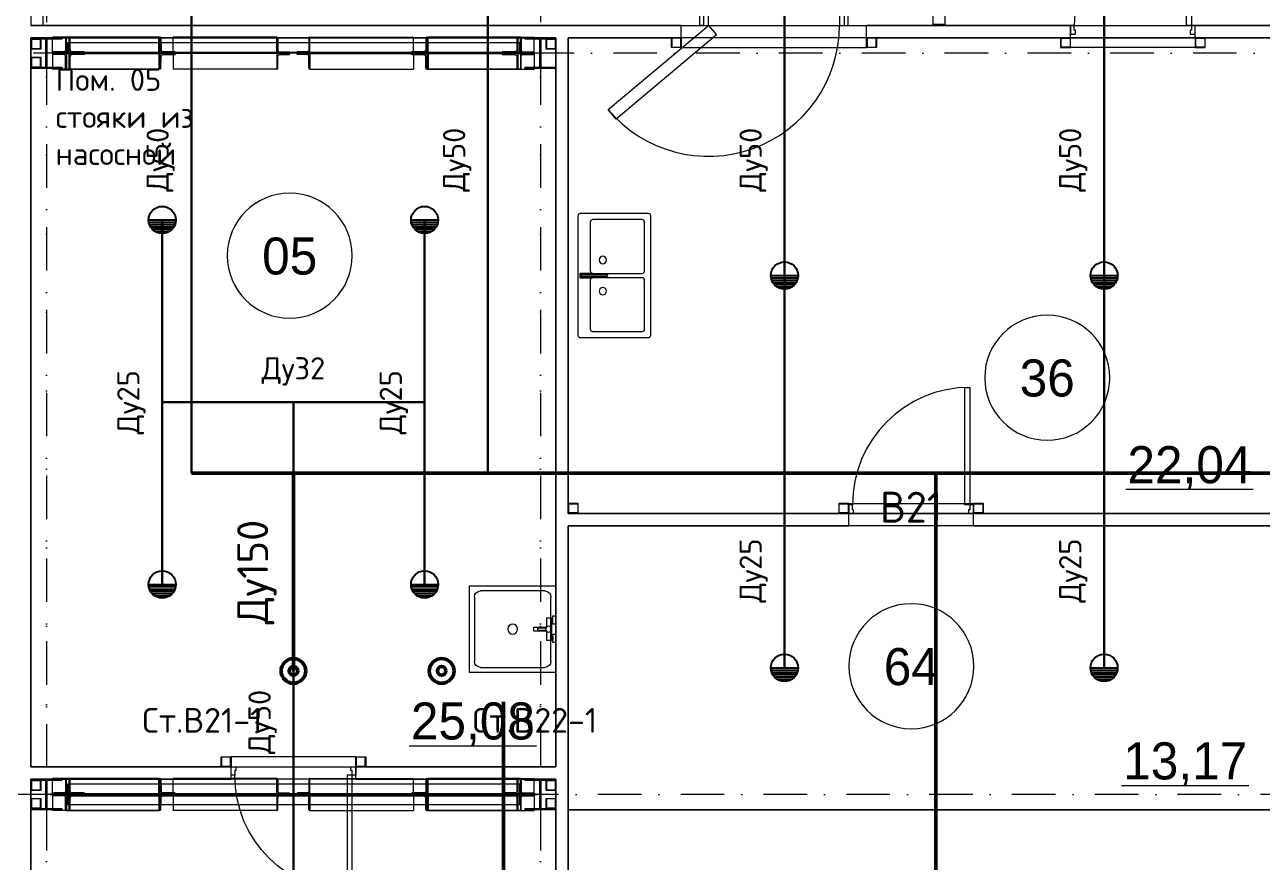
# Model space of a CAD drawing. Header units: millimetres. Extents: x 0 to 2118900, y -20000 to 84100.
# Drawn here: x 407825 to 417835, y 45459 to 52230 of the extents above; entities that cross this region are included whole.
import ezdxf
from ezdxf.enums import TextEntityAlignment as Align

# ---------------------------------------------------------------- set-up
doc = ezdxf.new("R2010")
doc.units = ezdxf.units.MM
doc.linetypes.add('Dot & Dashed', pattern=[670.277762, 352.777767, -176.388884, 0, -141.111112])
doc.linetypes.add('Крупный пунктир', pattern=[634.99999, 0, -634.99999])
for name, color, linetype, lineweight in [('АР_подоснова', 8, 'Continuous', 13), ('ПТ_В2', 3, 'Continuous', 50), ('ПТ_В21', 1, 'Continuous', 50), ('ПТ_В21_расп', 1, 'Continuous', 30), ('ПТ_В22', 6, 'Continuous', 50), ('ПТ_оросители', 7, 'Continuous', 25), ('ПТ_текст', 7, 'Continuous', 18)]:
    doc.layers.add(name, color=color, linetype=linetype, lineweight=lineweight)
doc.styles.add('АР_текст_1', font='arial.ttf')
doc.styles.add('ПТ', font='isocpeur.ttf')

# ---------------------------------------------------------------- blocks, each defined once
blk = doc.blocks.new('Колонна SHS ГК 270')
at = {"color": 0, "linetype": 'Continuous', "lineweight": -2}
for p, q in [((40, 40), (-40, 40)), ((-40, 40), (-40, -40)), ((-36.4, -36.4), (-36.4, 36.4)), ((-36.4, 36.4), (36.4, 36.4)), ((36.4, 36.4), (36.4, -36.4)), ((40, -40), (40, 40)), ((-40, -40), (40, -40)), ((36.4, -36.4), (-36.4, -36.4))]:
    blk.add_line(p, q, dxfattribs=at)
blk = doc.blocks.new('Труба Квадратного Сечения ГК SHS 27_5')
at = {"color": 0, "linetype": 'Continuous', "lineweight": -2}
for p, q in [((505, 40), (0, 40)), ((0, 40), (0, 0)), ((0, 0), (0, -40)), ((1010, 40), (505, 40)), ((1010, 0), (1010, 40)), ((1010, -40), (1010, 0)), ((0, -40), (505, -40)), ((505, -40), (1010, -40))]:
    blk.add_line(p, q, dxfattribs=at)
blk = doc.blocks.new('Труба Квадратного Сечения ГК SHS 27_6')
at = {"color": 0, "linetype": 'Continuous', "lineweight": -2}
for p, q in [((750, 40), (0, 40)), ((0, 40), (0, 0)), ((0, 0), (0, -40)), ((1500, 40), (750, 40)), ((1500, 0), (1500, 40)), ((1500, -40), (1500, 0)), ((0, -40), (750, -40)), ((750, -40), (1500, -40))]:
    blk.add_line(p, q, dxfattribs=at)
blk = doc.blocks.new('Кладовая уборочного инвентаря_05_29', base_point=(2075, 25618))
at = {"color": 0, "linetype": 'Continuous', "lineweight": -2}
blk.add_line((2938, 22395), (3967, 22395), dxfattribs=at)
for start, end in [(0, 180), (180, 0)]:
    blk.add_arc((1970, 26361), 506, start, end, dxfattribs=at)
at = {"color": 0, "lineweight": -2, "style": 'АР_текст_1'}
for tag, p in [('ROOM_NUMBER', (1970, 26358)), ('ROOM_AREA', (3453, 22595))]:
    blk.add_attdef(tag, text='', height=300, dxfattribs=at).set_placement(p, align=Align.MIDDLE_CENTER)
blk = doc.blocks.new('Зона подготовки товара_36_55', base_point=(6982, 26695))
at = {"color": 0, "linetype": 'Continuous', "lineweight": -2}
blk.add_line((8738, 24470), (9768, 24470), dxfattribs=at)
for start, end in [(0, 180), (180, 0)]:
    blk.add_arc((8102, 25373), 506, start, end, dxfattribs=at)
at = {"color": 0, "lineweight": -2, "style": 'АР_текст_1'}
for tag, p in [('ROOM_NUMBER', (8102, 25371)), ('ROOM_AREA', (9253, 24669))]:
    blk.add_attdef(tag, text='', height=300, dxfattribs=at).set_placement(p, align=Align.MIDDLE_CENTER)
blk = doc.blocks.new('Выставочная зона_64_111', base_point=(8272, 23607))
at = {"color": 0, "linetype": 'Continuous', "lineweight": -2}
blk.add_line((8704, 22072), (9734, 22072), dxfattribs=at)
for start, end in [(0, 180), (180, 0)]:
    blk.add_arc((7002, 23038), 506, start, end, dxfattribs=at)
at = {"color": 0, "lineweight": -2, "style": 'АР_текст_1'}
for tag, p in [('ROOM_NUMBER', (7002, 23035)), ('ROOM_AREA', (9219, 22272))]:
    blk.add_attdef(tag, text='', height=300, dxfattribs=at).set_placement(p, align=Align.MIDDLE_CENTER)
blk = doc.blocks.new('Перекрытие_690', base_point=(281, 21996))
at = {"color": 0, "linetype": 'Continuous', "lineweight": -2, "flags": 128}
blk.add_lwpolyline([(281, 21996), (31, 21996), (31, 22004), (281, 22004)], close=True, dxfattribs=at)
blk = doc.blocks.new('Перекрытие_700', base_point=(3972, 21996))
at = {"color": 0, "linetype": 'Continuous', "lineweight": -2, "flags": 128}
blk.add_lwpolyline([(3972, 21996), (3722, 21996), (3722, 22004), (3972, 22004)], close=True, dxfattribs=at)
blk = doc.blocks.new('Стена_170', base_point=(4125, 28125))
at = {"color": 0, "linetype": 'Continuous', "lineweight": -2, "flags": 128}
for points in [[(4125, 28125), (4125, 22225)], [(4225, 24275), (4225, 28125)], [(4225, 21150), (4225, 24175)], [(4125, 22115), (4125, 21150)]]:
    blk.add_lwpolyline(points, dxfattribs=at)
blk = doc.blocks.new('Однопольная Дверь 27_2')
at = {"color": 0, "linetype": 'Continuous', "lineweight": -2}
for p, q in [((435, 0), (435, 950)), ((435, 950), (475, 950)), ((475, 950), (475, 0)), ((-475, 0), (-505, 0)), ((-505, 0), (-505, -70)), ((-475, -40), (-475, 0)), ((475, 0), (435, 0)), ((505, 0), (475, 0)), ((475, 0), (475, -40)), ((505, -70), (505, 0)), ((-505, -70), (-465, -70)), ((-505, -170), (-505, -70)), ((-465, -40), (-475, -40)), ((-465, -70), (-465, -40)), ((475, -40), (465, -40)), ((465, -40), (465, -70)), ((465, -70), (505, -70)), ((505, -170), (505, -70))]:
    blk.add_line(p, q, dxfattribs=at)
blk.add_arc((475, 0), 950, 90, 180, dxfattribs=at)
blk = doc.blocks.new('Стена_82', base_point=(4125, 24225))
at = {"color": 0, "linetype": 'Continuous', "lineweight": -2}
for p, q in [((6495, 24175), (6495, 24275)), ((7505, 24175), (7505, 24275))]:
    blk.add_line(p, q, dxfattribs=at)
at = {"color": 0, "linetype": 'Continuous', "lineweight": -2, "flags": 128}
for points in [[(6495, 24275), (4225, 24275)], [(9950, 24275), (7505, 24275)], [(4225, 24175), (6495, 24175)], [(7505, 24175), (9950, 24175)]]:
    blk.add_lwpolyline(points, dxfattribs=at)
at = {"color": 0, "linetype": 'Continuous', "lineweight": -2, "zscale": 1000}
blk.add_blockref('Однопольная Дверь 27_2', (7000, 24345), dxfattribs=at)
blk = doc.blocks.new('Однопольная Дверь 27_3')
at = {"color": 0, "linetype": 'Continuous', "lineweight": -2}
for p, q in [((435, 0), (435, 950)), ((435, 950), (475, 950)), ((475, 950), (475, 0)), ((-475, 0), (-505, 0)), ((-505, 0), (-505, -70)), ((-505, -70), (-505, 0)), ((-505, -70), (-505, 0)), ((-475, -40), (-475, 0)), ((475, 0), (435, 0)), ((505, 0), (475, 0)), ((475, 0), (475, -40)), ((505, -70), (505, 0)), ((505, -70), (505, 0)), ((505, -70), (505, 0)), ((-505, -70), (-465, -70)), ((-505, -100), (-505, -70)), ((-465, -40), (-475, -40)), ((-465, -70), (-465, -40)), ((475, -40), (465, -40)), ((465, -40), (465, -70)), ((465, -70), (505, -70)), ((505, -100), (505, -70))]:
    blk.add_line(p, q, dxfattribs=at)
blk.add_arc((475, 0), 950, 90, 180, dxfattribs=at)
blk = doc.blocks.new('Простой Проем Двери')
at = {"color": 0, "linetype": 'Continuous', "lineweight": -2}
for p, q in [((-750, 0), (-750, -100)), ((750, 0), (750, -100))]:
    blk.add_line(p, q, dxfattribs=at)
blk = doc.blocks.new('Стена_83', base_point=(-125, 28125))
at = {"color": 0, "linetype": 'Continuous', "lineweight": -2}
for p, q in [((5140, 28125), (5140, 28225)), ((6640, 28125), (6640, 28225)), ((8290, 28155), (8290, 28225)), ((8290, 28125), (8290, 28155)), ((9300, 28155), (9300, 28225)), ((9300, 28125), (9300, 28155))]:
    blk.add_line(p, q, dxfattribs=at)
at = {"color": 0, "linetype": 'Continuous', "lineweight": -2, "flags": 128}
for points in [[(5140, 28225), (-125, 28225)], [(8290, 28225), (6640, 28225)], [(9950, 28225), (9300, 28225)], [(-125, 28125), (4125, 28125)], [(4225, 28125), (5140, 28125)], [(6640, 28125), (8290, 28125)], [(9300, 28125), (11629, 28125)]]:
    blk.add_lwpolyline(points, dxfattribs=at)
at = {"color": 0, "linetype": 'Continuous', "lineweight": -2, "zscale": 1000}
blk.add_blockref('Однопольная Дверь 27_3', (8795, 28225), dxfattribs=at)
at = {"color": 0, "linetype": 'Continuous', "lineweight": -2, "zscale": 1000, "rotation": 180}
blk.add_blockref('Простой Проем Двери', (5890, 28125), dxfattribs=at)
blk = doc.blocks.new('Стена_91', base_point=(-125, 28225))
at = {"color": 0, "linetype": 'Continuous', "lineweight": -2, "flags": 128}
for points in [[(-25, 33825), (-125, 33825)], [(-125, 33825), (-125, 28225)], [(-25, 28225), (-25, 33825)], [(-125, 28225), (-25, 28225)]]:
    blk.add_lwpolyline(points, dxfattribs=at)
blk = doc.blocks.new('Однопольная Дверь 27')
at = {"color": 0, "linetype": 'Continuous', "lineweight": -2}
for p, q in [((435, 0), (435, 950)), ((435, 950), (475, 950)), ((475, 950), (475, 0)), ((-505, 30), (-505, 0)), ((-475, 0), (-505, 0)), ((-505, 0), (-505, -70)), ((-505, 0), (-505, -70)), ((-505, 0), (-505, -70)), ((-475, -40), (-475, 0)), ((475, 0), (435, 0)), ((505, 0), (475, 0)), ((475, 0), (475, -40)), ((505, 30), (505, 0)), ((505, -70), (505, 0)), ((505, 0), (505, -70)), ((505, 0), (505, -70)), ((-505, -70), (-465, -70)), ((-465, -40), (-475, -40)), ((-465, -70), (-465, -40)), ((475, -40), (465, -40)), ((465, -40), (465, -70)), ((465, -70), (505, -70))]:
    blk.add_line(p, q, dxfattribs=at)
blk.add_arc((475, 0), 950, 90, 180, dxfattribs=at)
blk = doc.blocks.new('Стена_135', base_point=(-125, 22175))
at = {"color": 0, "linetype": 'Continuous', "lineweight": -2}
for p, q in [((1495, 22155), (1495, 22225)), ((2505, 22155), (2505, 22225)), ((1495, 22125), (1495, 22155)), ((2505, 22125), (2505, 22155))]:
    blk.add_line(p, q, dxfattribs=at)
at = {"color": 0, "linetype": 'Continuous', "lineweight": -2, "flags": 128}
for points in [[(1495, 22225), (-125, 22225)], [(4125, 22225), (2505, 22225)], [(-125, 22125), (1495, 22125)], [(2505, 22125), (4125, 22125)]]:
    blk.add_lwpolyline(points, dxfattribs=at)
at = {"color": 0, "linetype": 'Continuous', "lineweight": -2, "xscale": -1, "zscale": 1000, "rotation": 180}
blk.add_blockref('Однопольная Дверь 27', (2000, 22155), dxfattribs=at)
blk = doc.blocks.new('Наружная Раздвижная Дверь 27')
at = {"color": 0, "linetype": 'Continuous', "lineweight": -2}
for p, q in [((700, 105), (2100, 105)), ((700, 5), (700, 105)), ((2100, 105), (2100, 5)), ((-700, 0), (-700, -100)), ((2100, 5), (700, 5)), ((700, 0), (700, -100))]:
    blk.add_line(p, q, dxfattribs=at)
blk = doc.blocks.new('Стена_261', base_point=(7275, 33825))
at = {"color": 0, "linetype": 'Continuous', "lineweight": -2}
for p, q in [((7275, 31775), (7175, 31775)), ((7275, 30375), (7175, 30375)), ((7175, 28235), (7175, 28225)), ((7275, 28225), (7275, 28235)), ((7175, 28225), (7275, 28225))]:
    blk.add_line(p, q, dxfattribs=at)
at = {"color": 0, "linetype": 'Continuous', "lineweight": -2, "flags": 128}
for points in [[(7175, 33725), (7175, 31775)], [(7275, 31775), (7275, 33725)], [(7175, 30375), (7175, 28235)], [(7275, 28235), (7275, 30375)], [(7175, 28235), (7275, 28235)]]:
    blk.add_lwpolyline(points, dxfattribs=at)
at = {"color": 0, "linetype": 'Continuous', "lineweight": -2, "zscale": 1000, "rotation": 270}
blk.add_blockref('Наружная Раздвижная Дверь 27', (7275, 31075), dxfattribs=at)
blk = doc.blocks.new('Однопольная Дверь 27_4')
at = {"color": 0, "linetype": 'Continuous', "lineweight": -2}
for p, q in [((466, 77), (1278, 758)), ((1278, 758), (1342, 681)), ((1342, 681), (530, 0)), ((-570, 0), (-600, 0)), ((-600, 0), (-600, -100)), ((-600, 0), (-600, -100)), ((-600, 0), (-600, -100)), ((-530, 0), (-570, 0)), ((-570, 0), (-570, -100)), ((-530, -100), (-530, 0)), ((530, 0), (466, 77)), ((570, 0), (530, 0)), ((530, 0), (530, -100)), ((570, 0), (600, 0)), ((570, -100), (570, 0)), ((600, 0), (600, -100)), ((600, 0), (600, -100)), ((600, 0), (600, -100)), ((-570, -100), (-600, -100)), ((-570, -100), (-530, -100)), ((530, -100), (570, -100)), ((570, -100), (600, -100))]:
    blk.add_line(p, q, dxfattribs=at)
blk.add_arc((530, 0), 1060, 40, 180, dxfattribs=at)
blk = doc.blocks.new('Стена_282', base_point=(7275, 28225))
at = {"color": 0, "linetype": 'Continuous', "lineweight": -2}
for p, q in [((5290, 28225), (5290, 28325)), ((6490, 28225), (6490, 28325))]:
    blk.add_line(p, q, dxfattribs=at)
at = {"color": 0, "linetype": 'Continuous', "lineweight": -2, "flags": 128}
for points in [[(5290, 28325), (-125, 28325)], [(-125, 28325), (-125, 28225)], [(7275, 28325), (6490, 28325)], [(7275, 28225), (7275, 28325)], [(-125, 28225), (5290, 28225)], [(6490, 28225), (7275, 28225)]]:
    blk.add_lwpolyline(points, dxfattribs=at)
at = {"color": 0, "linetype": 'Continuous', "lineweight": -2, "zscale": 1000, "rotation": 180}
blk.add_blockref('Однопольная Дверь 27_4', (5890, 28225), dxfattribs=at)
blk = doc.blocks.new('Колонна Универсальная 27')
at = {"color": 0, "linetype": 'Continuous', "lineweight": -2}
for p, q in [((125, 125), (-125, 125)), ((-125, 125), (-125, 113)), ((-125, 113), (-4, 113)), ((-4, 113), (-4, -113)), ((4, -113), (4, 113)), ((4, 113), (125, 113)), ((125, 113), (125, 125)), ((-4, -113), (-125, -113)), ((-125, -113), (-125, -125)), ((-125, -125), (125, -125)), ((125, -113), (4, -113)), ((125, -125), (125, -113))]:
    blk.add_line(p, q, dxfattribs=at)
blk = doc.blocks.new('Двутавp К 26020-83 27_4')
at = {"color": 0, "linetype": 'Крупный пунктир', "lineweight": -2}
blk.add_line((0, 0), (39750, 0), dxfattribs=at)
blk = doc.blocks.new('Ванна Моечная 27')
at = {"color": 0, "linetype": 'Continuous', "lineweight": -2}
for p, q in [((-310, -610), (-310, -90)), ((-260, -40), (260, -40)), ((-58, -24), (-92, -24)), ((-58, -36), (-92, -36)), ((-10, -82), (-10, -147)), ((10, -147), (10, -82)), ((58, -24), (92, -24)), ((58, -36), (92, -36)), ((310, -90), (310, -610)), ((-10, -147), (10, -147)), ((260, -660), (-260, -660))]:
    blk.add_line(p, q, dxfattribs=at)
at = {"color": 0, "linetype": 'Continuous', "lineweight": -2, "flags": 128}
blk.add_lwpolyline([(-350, -700), (350, -700), (350, 0), (-350, 0)], close=True, dxfattribs=at)
blk.add_lwpolyline([(-16, -179), (16, -179), (16, -128), (16, -115), (16, -78, 0.06464), (20, -73), (92, -73), (92, -24), (109, -24), (109, 0), (41, 0), (41, -24), (58, -24), (58, -36), (-58, -36), (-58, -24), (-41, -24), (-41, 0), (-109, 0), (-109, -24), (-92, -24), (-92, -73), (-20, -73, 0.06464), (-16, -78)], format="xyb", close=True, dxfattribs=at)
at = {"color": 0, "linetype": 'Continuous', "lineweight": -2}
for centre, radius in [((0, -60), 24), ((0, -350), 40)]:
    blk.add_circle(centre, radius, dxfattribs=at)
for centre, radius, start, end in [((-260, -90), 50, 90, 180), ((260, -90), 50, 0, 90), ((0, -125), 12, 146.4033, 213.5967), ((0, -125), 12, 326.4033, 33.5967), ((-260, -610), 50, 180, 270), ((260, -610), 50, 270, 0)]:
    blk.add_arc(centre, radius, start, end, dxfattribs=at)
blk = doc.blocks.new('Мойка Обычная 27')
at = {"color": 0, "linetype": 'Continuous', "lineweight": -2}
for p, q in [((50, 465), (50, 70)), ((470, 485), (70, 485)), ((490, 70), (490, 465)), ((520, 465), (520, 70)), ((940, 485), (540, 485)), ((960, 70), (960, 465)), ((70, 50), (470, 50)), ((540, 50), (940, 50))]:
    blk.add_line(p, q, dxfattribs=at)
at = {"color": 0, "linetype": 'Continuous', "lineweight": -2, "flags": 128}
for points in [[(20, 0), (990, 0, 0.414214), (1010, 20), (1010, 565, 0.414214), (990, 585), (20, 585, 0.414214), (0, 565), (0, 20, 0.414214)], [(485, 504), (496, 504), (496, 555, -1), (514, 555), (514, 504), (525, 504), (525, 569), (485, 569)], [(496, 357, 1), (514, 357), (514, 555, 1), (496, 555)]]:
    blk.add_lwpolyline(points, format="xyb", close=True, dxfattribs=at)
for points in [[(485, 468), (496, 468), (496, 503), (485, 503)], [(525, 468), (525, 503), (514, 503), (514, 468)]]:
    blk.add_lwpolyline(points, close=True, dxfattribs=at)
at = {"color": 0, "linetype": 'Continuous', "lineweight": -2}
for centre in [(379, 385), (631, 385)]:
    blk.add_circle(centre, 30, dxfattribs=at)
for centre, start, end in [((70, 465), 90, 180), ((470, 465), 0, 90), ((540, 465), 90, 180), ((940, 465), 0, 90), ((70, 70), 180, 270), ((470, 70), 270, 0), ((540, 70), 180, 270), ((940, 70), 270, 0)]:
    blk.add_arc(centre, 20, start, end, dxfattribs=at)
for p in [(70, 50), (540, 50)]:
    blk.add_point(p, dxfattribs=at)
blk = doc.blocks.new('Морф_392')
at = {"color": 0, "linetype": 'Continuous', "lineweight": -2, "flags": 128}
for points in [[(170, 21996), (170, 21996), (170, 21992)], [(170, 21996), (3830, 21996)], [(170, 21992), (170, 21990)], [(170, 21990), (170, 21987)], [(170, 21990), (3830, 21990)], [(170, 21987), (170, 21979), (170, 21922), (170, 21918)], [(3830, 21990), (3830, 21996)], [(3830, 21996), (3830, 21996), (3830, 21992)], [(3830, 21992), (3830, 21990)], [(3830, 21991), (3830, 21979), (3830, 21921), (3830, 21918)], [(3830, 21990), (3830, 21987)], [(3830, 21987), (3830, 21979), (3830, 21918)], [(170, 21918), (170, 21916)], [(3830, 21916), (170, 21916)], [(3830, 21918), (3830, 21916), (3830, 21916)]]:
    blk.add_lwpolyline(points, dxfattribs=at)
blk = doc.blocks.new('Морф_393')
at = {"color": 0, "linetype": 'Continuous', "lineweight": -2, "flags": 128}
for points in [[(1867, 21996), (1027, 21996)], [(1027, 21996), (1027, 21871)], [(1867, 21996), (1867, 21871)], [(1971, 21996), (1867, 21996)], [(1872, 21873), (1874, 21878), (1874, 21975), (1877, 21984)], [(1877, 21984), (1885, 21988), (1966, 21988), (1969, 21990)], [(1969, 21990), (1971, 21995), (1971, 21996)], [(1867, 21871), (1027, 21871)], [(1867, 21871), (1869, 21871), (1872, 21873)]]:
    blk.add_lwpolyline(points, dxfattribs=at)
blk = doc.blocks.new('Морф_394')
at = {"color": 0, "linetype": 'Continuous', "lineweight": -2, "flags": 128}
for points in [[(58, 21990), (56, 21995), (56, 21996)], [(56, 21996), (163, 21996)], [(153, 21984), (145, 21988), (62, 21988), (58, 21990)], [(158, 21873), (156, 21878), (156, 21975), (153, 21984)], [(163, 21996), (910, 21996)], [(163, 21996), (163, 21871)], [(910, 21996), (910, 21871)], [(163, 21871), (162, 21871), (158, 21873)], [(163, 21871), (910, 21871)]]:
    blk.add_lwpolyline(points, dxfattribs=at)
blk = doc.blocks.new('Морф_395')
at = {"color": 0, "linetype": 'Continuous', "lineweight": -2}
for p, q in [((183, 21996), (183, 21871)), ((310, 21996), (183, 21996))]:
    blk.add_line(p, q, dxfattribs=at)
at = {"color": 0, "linetype": 'Continuous', "lineweight": -2, "flags": 128}
for points in [[(183, 21996), (51, 21996)], [(51, 21996), (51, 21871)], [(921, 21996), (183, 21996)], [(195, 21984), (195, 21983), (192, 21975), (191, 21960), (191, 21877), (190, 21874), (189, 21873)], [(309, 21990), (305, 21988), (304, 21988), (288, 21988), (205, 21988), (197, 21985), (195, 21984)], [(304, 21988), (205, 21988)], [(310, 21995), (309, 21991), (309, 21990)], [(310, 21996), (310, 21995), (310, 21995)], [(921, 21996), (921, 21871)], [(1044, 21996), (921, 21996)], [(925, 21873), (927, 21877), (929, 21975), (933, 21984)], [(933, 21984), (942, 21988), (1040, 21988), (1044, 21990)], [(1040, 21988), (942, 21988)], [(1044, 21990), (1045, 21995), (1044, 21996)], [(183, 21871), (51, 21871)], [(189, 21873), (185, 21871), (185, 21871), (185, 21871), (183, 21871)], [(921, 21871), (183, 21871)], [(921, 21871), (922, 21871), (925, 21873)]]:
    blk.add_lwpolyline(points, dxfattribs=at)
blk = doc.blocks.new('Морф_396')
at = {"color": 0, "linetype": 'Continuous', "lineweight": -2, "flags": 128}
for points in [[(1027, 22004), (1027, 22129)], [(1867, 22129), (1027, 22129)], [(1867, 22004), (1867, 22129)], [(1867, 22129), (1869, 22129), (1872, 22127)], [(1872, 22127), (1874, 22123), (1874, 22025), (1877, 22016)], [(1867, 22004), (1027, 22004)], [(1971, 22004), (1867, 22004)], [(1877, 22016), (1885, 22012), (1966, 22012), (1969, 22010)], [(1969, 22010), (1971, 22006), (1971, 22004)]]:
    blk.add_lwpolyline(points, dxfattribs=at)
blk = doc.blocks.new('Морф_397')
at = {"color": 0, "linetype": 'Continuous', "lineweight": -2, "flags": 128}
for points in [[(158, 22127), (156, 22123), (156, 22025), (153, 22016)], [(163, 22129), (162, 22129), (158, 22127)], [(163, 22004), (163, 22129)], [(163, 22129), (910, 22129)], [(910, 22004), (910, 22129)], [(58, 22010), (56, 22006), (56, 22004)], [(56, 22004), (163, 22004)], [(153, 22016), (145, 22012), (62, 22012), (58, 22010)], [(163, 22004), (910, 22004)]]:
    blk.add_lwpolyline(points, dxfattribs=at)
blk = doc.blocks.new('Морф_398')
at = {"color": 0, "linetype": 'Continuous', "lineweight": -2}
for p in [(183, 22129), (310, 22004)]:
    blk.add_line(p, (183, 22004), dxfattribs=at)
at = {"color": 0, "linetype": 'Continuous', "lineweight": -2, "flags": 128}
for points in [[(51, 22004), (51, 22129)], [(183, 22129), (51, 22129)], [(189, 22127), (185, 22129), (185, 22129), (185, 22129), (183, 22129)], [(921, 22129), (183, 22129)], [(189, 22127), (190, 22126), (191, 22123), (191, 22040), (192, 22025), (195, 22017), (195, 22016)], [(921, 22004), (921, 22129)], [(921, 22129), (922, 22129), (925, 22127)], [(925, 22127), (927, 22123), (929, 22025), (933, 22016)], [(183, 22004), (51, 22004)], [(921, 22004), (183, 22004)], [(195, 22016), (197, 22015), (205, 22012), (288, 22012), (304, 22012), (305, 22012), (309, 22010)], [(304, 22012), (205, 22012)], [(309, 22010), (309, 22009), (310, 22005)], [(310, 22005), (310, 22005), (310, 22004)], [(1044, 22004), (921, 22004)], [(933, 22016), (942, 22012), (1040, 22012), (1044, 22010)], [(1040, 22012), (942, 22012)], [(1044, 22010), (1045, 22005), (1044, 22004)]]:
    blk.add_lwpolyline(points, dxfattribs=at)
blk = doc.blocks.new('Морф_399')
at = {"color": 0, "linetype": 'Continuous', "lineweight": -2, "flags": 128}
for points in [[(2029, 21996), (2133, 21996)], [(2031, 21990), (2029, 21995), (2029, 21996)], [(2123, 21984), (2115, 21988), (2034, 21988), (2031, 21990)], [(2128, 21873), (2126, 21878), (2126, 21975), (2123, 21984)], [(2133, 21996), (2973, 21996)], [(2133, 21996), (2133, 21871)], [(2973, 21996), (2973, 21871)], [(2133, 21871), (2131, 21871), (2128, 21873)], [(2133, 21871), (2973, 21871)]]:
    blk.add_lwpolyline(points, dxfattribs=at)
blk = doc.blocks.new('Морф_400')
at = {"color": 0, "linetype": 'Continuous', "lineweight": -2, "flags": 128}
for points in [[(3837, 21996), (3090, 21996)], [(3090, 21996), (3090, 21871)], [(3944, 21996), (3837, 21996)], [(3837, 21996), (3837, 21871)], [(3842, 21873), (3844, 21878), (3844, 21975), (3847, 21984)], [(3847, 21984), (3855, 21988), (3938, 21988), (3942, 21990)], [(3942, 21990), (3944, 21995), (3944, 21996)], [(3837, 21871), (3090, 21871)], [(3837, 21871), (3838, 21871), (3842, 21873)]]:
    blk.add_lwpolyline(points, dxfattribs=at)
blk = doc.blocks.new('Морф_401')
at = {"color": 0, "linetype": 'Continuous', "lineweight": -2}
for q in [(3690, 21996), (3817, 21871)]:
    blk.add_line((3817, 21996), q, dxfattribs=at)
at = {"color": 0, "linetype": 'Continuous', "lineweight": -2, "flags": 128}
for points in [[(2956, 21990), (2955, 21995), (2956, 21996)], [(2956, 21996), (3079, 21996)], [(3067, 21984), (3058, 21988), (2960, 21988), (2956, 21990)], [(2960, 21988), (3058, 21988)], [(3075, 21873), (3073, 21877), (3071, 21975), (3067, 21984)], [(3079, 21996), (3817, 21996)], [(3079, 21996), (3079, 21871)], [(3690, 21996), (3690, 21995), (3690, 21995)], [(3690, 21995), (3691, 21991), (3691, 21990)], [(3691, 21990), (3695, 21988), (3696, 21988), (3712, 21988), (3795, 21988), (3803, 21985), (3805, 21984)], [(3696, 21988), (3795, 21988)], [(3805, 21984), (3805, 21983), (3808, 21975), (3809, 21960), (3809, 21877), (3810, 21874), (3811, 21873)], [(3817, 21996), (3949, 21996)], [(3949, 21996), (3949, 21871)], [(3079, 21871), (3078, 21871), (3075, 21873)], [(3079, 21871), (3817, 21871)], [(3811, 21873), (3815, 21871), (3815, 21871), (3815, 21871), (3817, 21871)], [(3817, 21871), (3949, 21871)]]:
    blk.add_lwpolyline(points, dxfattribs=at)
blk = doc.blocks.new('Морф_402')
at = {"color": 0, "linetype": 'Continuous', "lineweight": -2, "flags": 128}
for points in [[(2128, 22127), (2126, 22123), (2126, 22025), (2123, 22016)], [(2133, 22129), (2131, 22129), (2128, 22127)], [(2133, 22004), (2133, 22129)], [(2133, 22129), (2973, 22129)], [(2973, 22004), (2973, 22129)], [(2031, 22010), (2029, 22006), (2029, 22004)], [(2029, 22004), (2133, 22004)], [(2123, 22016), (2115, 22012), (2034, 22012), (2031, 22010)], [(2133, 22004), (2973, 22004)]]:
    blk.add_lwpolyline(points, dxfattribs=at)
blk = doc.blocks.new('Морф_403')
at = {"color": 0, "linetype": 'Continuous', "lineweight": -2, "flags": 128}
for points in [[(3090, 22004), (3090, 22129)], [(3837, 22129), (3090, 22129)], [(3837, 22129), (3838, 22129), (3842, 22127)], [(3837, 22004), (3837, 22129)], [(3842, 22127), (3844, 22123), (3844, 22025), (3847, 22016)], [(3837, 22004), (3090, 22004)], [(3944, 22004), (3837, 22004)], [(3847, 22016), (3855, 22012), (3938, 22012), (3942, 22010)], [(3942, 22010), (3944, 22006), (3944, 22004)]]:
    blk.add_lwpolyline(points, dxfattribs=at)
blk = doc.blocks.new('Морф_404')
at = {"color": 0, "linetype": 'Continuous', "lineweight": -2}
for p, q in [((3817, 22129), (3817, 22004)), ((3817, 22004), (3690, 22004))]:
    blk.add_line(p, q, dxfattribs=at)
at = {"color": 0, "linetype": 'Continuous', "lineweight": -2, "flags": 128}
for points in [[(3075, 22127), (3073, 22123), (3071, 22025), (3067, 22016)], [(3079, 22129), (3078, 22129), (3075, 22127)], [(3079, 22004), (3079, 22129)], [(3079, 22129), (3817, 22129)], [(3811, 22127), (3810, 22126), (3809, 22123), (3809, 22040), (3808, 22025), (3805, 22017), (3805, 22016)], [(3817, 22129), (3815, 22129), (3815, 22129), (3815, 22129), (3811, 22127)], [(3817, 22129), (3949, 22129)], [(3949, 22004), (3949, 22129)], [(2956, 22010), (2955, 22005), (2956, 22004)], [(3067, 22016), (3058, 22012), (2960, 22012), (2956, 22010)], [(2956, 22004), (3079, 22004)], [(2960, 22012), (3058, 22012)], [(3079, 22004), (3817, 22004)], [(3691, 22010), (3691, 22009), (3690, 22005)], [(3690, 22005), (3690, 22005), (3690, 22004)], [(3805, 22016), (3803, 22015), (3795, 22012), (3712, 22012), (3696, 22012), (3695, 22012), (3691, 22010)], [(3696, 22012), (3795, 22012)], [(3817, 22004), (3949, 22004)]]:
    blk.add_lwpolyline(points, dxfattribs=at)
blk = doc.blocks.new('Морф_405')
at = {"color": 0, "linetype": 'Continuous', "lineweight": -2, "flags": 128}
for points in [[(170, 22084), (170, 22084)], [(3830, 22084), (170, 22084)], [(170, 22082), (170, 22084)], [(170, 22004), (170, 22021), (170, 22084)], [(170, 22084), (170, 22004)], [(3830, 22084), (3830, 22004)], [(170, 22009), (170, 22004)], [(3830, 22004), (170, 22004)], [(170, 22004), (170, 22004)]]:
    blk.add_lwpolyline(points, dxfattribs=at)
blk = doc.blocks.new('Морф_406')
at = {"color": 0, "linetype": 'Continuous', "lineweight": -2, "flags": 128}
for points in [[(1867, 27996), (1027, 27996)], [(1027, 27996), (1027, 27871)], [(1867, 27996), (1867, 27871)], [(1971, 27996), (1867, 27996)], [(1872, 27873), (1874, 27878), (1874, 27975), (1877, 27984)], [(1877, 27984), (1885, 27988), (1966, 27988), (1969, 27990)], [(1969, 27990), (1971, 27995), (1971, 27996)], [(1867, 27871), (1027, 27871)], [(1867, 27871), (1869, 27871), (1872, 27873)]]:
    blk.add_lwpolyline(points, dxfattribs=at)
blk = doc.blocks.new('Морф_407')
at = {"color": 0, "linetype": 'Continuous', "lineweight": -2, "flags": 128}
for points in [[(58, 27990), (56, 27995), (56, 27996)], [(56, 27996), (163, 27996)], [(153, 27984), (145, 27988), (62, 27988), (58, 27990)], [(158, 27873), (156, 27878), (156, 27975), (153, 27984)], [(163, 27996), (910, 27996)], [(163, 27996), (163, 27871)], [(910, 27996), (910, 27871)], [(163, 27871), (162, 27871), (158, 27873)], [(163, 27871), (910, 27871)]]:
    blk.add_lwpolyline(points, dxfattribs=at)
blk = doc.blocks.new('Морф_408')
at = {"color": 0, "linetype": 'Continuous', "lineweight": -2}
for p, q in [((183, 27996), (183, 27871)), ((310, 27996), (183, 27996))]:
    blk.add_line(p, q, dxfattribs=at)
at = {"color": 0, "linetype": 'Continuous', "lineweight": -2, "flags": 128}
for points in [[(183, 27996), (51, 27996)], [(51, 27996), (51, 27871)], [(921, 27996), (183, 27996)], [(195, 27984), (195, 27983), (192, 27975), (191, 27960), (191, 27877), (190, 27874), (189, 27873)], [(309, 27990), (305, 27988), (304, 27988), (288, 27988), (205, 27988), (197, 27985), (195, 27984)], [(304, 27988), (205, 27988)], [(310, 27995), (309, 27991), (309, 27990)], [(310, 27996), (310, 27995), (310, 27995)], [(921, 27996), (921, 27871)], [(1044, 27996), (921, 27996)], [(925, 27873), (927, 27877), (929, 27975), (933, 27984)], [(933, 27984), (942, 27988), (1040, 27988), (1044, 27990)], [(1040, 27988), (942, 27988)], [(1044, 27990), (1045, 27995), (1044, 27996)], [(183, 27871), (51, 27871)], [(189, 27873), (185, 27871), (185, 27871), (185, 27871), (183, 27871)], [(921, 27871), (183, 27871)], [(921, 27871), (922, 27871), (925, 27873)]]:
    blk.add_lwpolyline(points, dxfattribs=at)
blk = doc.blocks.new('Морф_409')
at = {"color": 0, "linetype": 'Continuous', "lineweight": -2, "flags": 128}
for points in [[(1027, 28004), (1027, 28129)], [(1867, 28129), (1027, 28129)], [(1867, 28004), (1867, 28129)], [(1867, 28129), (1869, 28129), (1872, 28127)], [(1872, 28127), (1874, 28123), (1874, 28025), (1877, 28016)], [(1867, 28004), (1027, 28004)], [(1971, 28004), (1867, 28004)], [(1877, 28016), (1885, 28012), (1966, 28012), (1969, 28010)], [(1969, 28010), (1971, 28006), (1971, 28004)]]:
    blk.add_lwpolyline(points, dxfattribs=at)
blk = doc.blocks.new('Морф_410')
at = {"color": 0, "linetype": 'Continuous', "lineweight": -2, "flags": 128}
for points in [[(158, 28127), (156, 28123), (156, 28025), (153, 28016)], [(163, 28129), (162, 28129), (158, 28127)], [(163, 28004), (163, 28129)], [(163, 28129), (910, 28129)], [(910, 28004), (910, 28129)], [(58, 28010), (56, 28006), (56, 28004)], [(56, 28004), (163, 28004)], [(153, 28016), (145, 28012), (62, 28012), (58, 28010)], [(163, 28004), (910, 28004)]]:
    blk.add_lwpolyline(points, dxfattribs=at)
blk = doc.blocks.new('Морф_411')
at = {"color": 0, "linetype": 'Continuous', "lineweight": -2}
for p in [(183, 28129), (310, 28004)]:
    blk.add_line(p, (183, 28004), dxfattribs=at)
at = {"color": 0, "linetype": 'Continuous', "lineweight": -2, "flags": 128}
for points in [[(51, 28004), (51, 28129)], [(183, 28129), (51, 28129)], [(189, 28127), (185, 28129), (185, 28129), (185, 28129), (183, 28129)], [(921, 28129), (183, 28129)], [(189, 28127), (190, 28126), (191, 28123), (191, 28040), (192, 28025), (195, 28017), (195, 28016)], [(921, 28004), (921, 28129)], [(921, 28129), (922, 28129), (925, 28127)], [(925, 28127), (927, 28123), (929, 28025), (933, 28016)], [(183, 28004), (51, 28004)], [(921, 28004), (183, 28004)], [(195, 28016), (197, 28015), (205, 28012), (288, 28012), (304, 28012), (305, 28012), (309, 28010)], [(304, 28012), (205, 28012)], [(309, 28010), (309, 28009), (310, 28005)], [(310, 28005), (310, 28005), (310, 28004)], [(1044, 28004), (921, 28004)], [(933, 28016), (942, 28012), (1040, 28012), (1044, 28010)], [(1040, 28012), (942, 28012)], [(1044, 28010), (1045, 28005), (1044, 28004)]]:
    blk.add_lwpolyline(points, dxfattribs=at)
blk = doc.blocks.new('Морф_412')
at = {"color": 0, "linetype": 'Continuous', "lineweight": -2, "flags": 128}
for points in [[(2029, 27996), (2133, 27996)], [(2031, 27990), (2029, 27995), (2029, 27996)], [(2123, 27984), (2115, 27988), (2034, 27988), (2031, 27990)], [(2128, 27873), (2126, 27878), (2126, 27975), (2123, 27984)], [(2133, 27996), (2973, 27996)], [(2133, 27996), (2133, 27871)], [(2973, 27996), (2973, 27871)], [(2133, 27871), (2131, 27871), (2128, 27873)], [(2133, 27871), (2973, 27871)]]:
    blk.add_lwpolyline(points, dxfattribs=at)
blk = doc.blocks.new('Морф_413')
at = {"color": 0, "linetype": 'Continuous', "lineweight": -2, "flags": 128}
for points in [[(3837, 27996), (3090, 27996)], [(3090, 27996), (3090, 27871)], [(3944, 27996), (3837, 27996)], [(3837, 27996), (3837, 27871)], [(3842, 27873), (3844, 27878), (3844, 27975), (3847, 27984)], [(3847, 27984), (3855, 27988), (3938, 27988), (3942, 27990)], [(3942, 27990), (3944, 27995), (3944, 27996)], [(3837, 27871), (3090, 27871)], [(3837, 27871), (3838, 27871), (3842, 27873)]]:
    blk.add_lwpolyline(points, dxfattribs=at)
blk = doc.blocks.new('Морф_414')
at = {"color": 0, "linetype": 'Continuous', "lineweight": -2}
for q in [(3690, 27996), (3817, 27871)]:
    blk.add_line((3817, 27996), q, dxfattribs=at)
at = {"color": 0, "linetype": 'Continuous', "lineweight": -2, "flags": 128}
for points in [[(2956, 27990), (2955, 27995), (2956, 27996)], [(2956, 27996), (3079, 27996)], [(3067, 27984), (3058, 27988), (2960, 27988), (2956, 27990)], [(2960, 27988), (3058, 27988)], [(3075, 27873), (3073, 27877), (3071, 27975), (3067, 27984)], [(3079, 27996), (3817, 27996)], [(3079, 27996), (3079, 27871)], [(3690, 27996), (3690, 27995), (3690, 27995)], [(3690, 27995), (3691, 27991), (3691, 27990)], [(3691, 27990), (3695, 27988), (3696, 27988), (3712, 27988), (3795, 27988), (3803, 27985), (3805, 27984)], [(3696, 27988), (3795, 27988)], [(3805, 27984), (3805, 27983), (3808, 27975), (3809, 27960), (3809, 27877), (3810, 27874), (3811, 27873)], [(3817, 27996), (3949, 27996)], [(3949, 27996), (3949, 27871)], [(3079, 27871), (3078, 27871), (3075, 27873)], [(3079, 27871), (3817, 27871)], [(3811, 27873), (3815, 27871), (3815, 27871), (3815, 27871), (3817, 27871)], [(3817, 27871), (3949, 27871)]]:
    blk.add_lwpolyline(points, dxfattribs=at)
blk = doc.blocks.new('Морф_415')
at = {"color": 0, "linetype": 'Continuous', "lineweight": -2, "flags": 128}
for points in [[(2128, 28127), (2126, 28123), (2126, 28025), (2123, 28016)], [(2133, 28129), (2131, 28129), (2128, 28127)], [(2133, 28004), (2133, 28129)], [(2133, 28129), (2973, 28129)], [(2973, 28004), (2973, 28129)], [(2031, 28010), (2029, 28006), (2029, 28004)], [(2029, 28004), (2133, 28004)], [(2123, 28016), (2115, 28012), (2034, 28012), (2031, 28010)], [(2133, 28004), (2973, 28004)]]:
    blk.add_lwpolyline(points, dxfattribs=at)
blk = doc.blocks.new('Морф_416')
at = {"color": 0, "linetype": 'Continuous', "lineweight": -2, "flags": 128}
for points in [[(3090, 28004), (3090, 28129)], [(3837, 28129), (3090, 28129)], [(3837, 28129), (3838, 28129), (3842, 28127)], [(3837, 28004), (3837, 28129)], [(3842, 28127), (3844, 28123), (3844, 28025), (3847, 28016)], [(3837, 28004), (3090, 28004)], [(3944, 28004), (3837, 28004)], [(3847, 28016), (3855, 28012), (3938, 28012), (3942, 28010)], [(3942, 28010), (3944, 28006), (3944, 28004)]]:
    blk.add_lwpolyline(points, dxfattribs=at)
blk = doc.blocks.new('Морф_417')
at = {"color": 0, "linetype": 'Continuous', "lineweight": -2}
for p, q in [((3817, 28129), (3817, 28004)), ((3817, 28004), (3690, 28004))]:
    blk.add_line(p, q, dxfattribs=at)
at = {"color": 0, "linetype": 'Continuous', "lineweight": -2, "flags": 128}
for points in [[(3075, 28127), (3073, 28123), (3071, 28025), (3067, 28016)], [(3079, 28129), (3078, 28129), (3075, 28127)], [(3079, 28004), (3079, 28129)], [(3079, 28129), (3817, 28129)], [(3811, 28127), (3810, 28126), (3809, 28123), (3809, 28040), (3808, 28025), (3805, 28017), (3805, 28016)], [(3817, 28129), (3815, 28129), (3815, 28129), (3815, 28129), (3811, 28127)], [(3817, 28129), (3949, 28129)], [(3949, 28004), (3949, 28129)], [(2956, 28010), (2955, 28005), (2956, 28004)], [(3067, 28016), (3058, 28012), (2960, 28012), (2956, 28010)], [(2956, 28004), (3079, 28004)], [(2960, 28012), (3058, 28012)], [(3079, 28004), (3817, 28004)], [(3691, 28010), (3691, 28009), (3690, 28005)], [(3690, 28005), (3690, 28005), (3690, 28004)], [(3805, 28016), (3803, 28015), (3795, 28012), (3712, 28012), (3696, 28012), (3695, 28012), (3691, 28010)], [(3696, 28012), (3795, 28012)], [(3817, 28004), (3949, 28004)]]:
    blk.add_lwpolyline(points, dxfattribs=at)
blk = doc.blocks.new('Морф_418')
at = {"color": 0, "linetype": 'Continuous', "lineweight": -2, "flags": 128}
for points in [[(170, 28084), (170, 28084)], [(3830, 28084), (170, 28084)], [(170, 28082), (170, 28084)], [(170, 28004), (170, 28021), (170, 28084)], [(170, 28084), (170, 28004)], [(3830, 28084), (3830, 28004)], [(170, 28009), (170, 28004)], [(3830, 28004), (170, 28004)], [(170, 28004), (170, 28004)]]:
    blk.add_lwpolyline(points, dxfattribs=at)
blk = doc.blocks.new('Стена_415', base_point=(-125, -125))
at = {"color": 0, "linetype": 'Continuous', "lineweight": -2, "flags": 128}
for points in [[(-125, 22225), (-125, 28125)], [(-125, 21150), (-125, 22115)]]:
    blk.add_lwpolyline(points, dxfattribs=at)
blk = doc.blocks.new('Стандартный Маркер Сетки_40')
at = {"color": 0, "linetype": 'Dot & Dashed', "lineweight": -2}
blk.add_line((0, 0), (55187, 0), dxfattribs=at)
at = {"color": 0, "lineweight": -2, "style": 'АР_текст_1'}
blk.add_attdef('AC_MarkerText_1', text='', height=300, rotation=90, dxfattribs=at).set_placement((55368, -69), align=Align.TOP_CENTER)
blk = doc.blocks.new('AR_F1')
at = {"layer": 'АР_подоснова', "linetype": 'Dot & Dashed'}
for p, q in [((98125, 28000), (-4800, 28000)), ((98000, 22000), (-4800, 22000))]:
    blk.add_line(p, q, dxfattribs=at)
at = {"layer": 'АР_подоснова', "linetype": 'Continuous', "flags": 128}
for points in [[(-125, 28225), (7275, 28225), (9950, 28225), (9950, 40125), (5680, 40125), (5680, 38025), (-125, 38025)], [(4125, 28125), (-125, 28125), (-125, 22225), (4125, 22225)], [(9950, 24275), (9950, 28125), (4225, 28125), (4225, 24275)], [(4225, 21875), (9950, 21875), (9950, 24175), (4225, 24175)], [(4125, 17875), (4125, 22125), (-125, 22125), (-125, 17875)], [(46125, 18125), (46125, 21875), (4225, 21875), (4225, 18125)]]:
    blk.add_lwpolyline(points, close=True, dxfattribs=at)
at = {"layer": 'АР_подоснова'}
for name, p in [('Стена_415', (-125, -125)), ('Стена_91', (-125, 28225)), ('Стена_261', (7275, 33825)), ('Стена_83', (-125, 28125)), ('Стена_282', (7275, 28225)), ('Стена_170', (4125, 28125)), ('Стена_82', (4125, 24225)), ('Стена_135', (-125, 22175))]:
    blk.add_blockref(name, p, dxfattribs=at)
at = {"layer": 'АР_подоснова', "linetype": 'Continuous', "zscale": 1000}
for name, p, rotation in [('Стандартный Маркер Сетки_40', (0, 40000), 270), ('Стандартный Маркер Сетки_40', (4000, 40000), 270), ('Труба Квадратного Сечения ГК SHS 27_6', (6640, 28085), 180), ('Труба Квадратного Сечения ГК SHS 27_5', (2505, 22265), 180)]:
    blk.add_blockref(name, p, dxfattribs=dict(at, rotation=rotation))
at = {"layer": 'АР_подоснова', "linetype": 'Continuous', "xscale": -1, "zscale": 1000}
for name, p, rotation in [('Двутавp К 26020-83 27_4', (0, 39875), 90), ('Двутавp К 26020-83 27_4', (4000, 39875), 90), ('Колонна SHS ГК 270', (5100, 28085), 180), ('Колонна SHS ГК 270', (6680, 28085), 180), ('Мойка Обычная 27', (4890, 26705), 90), ('Ванна Моечная 27', (4125, 23338), 270), ('Колонна SHS ГК 270', (1455, 22265), 180), ('Колонна SHS ГК 270', (2545, 22265), 180)]:
    blk.add_blockref(name, p, dxfattribs=dict(at, rotation=rotation))
at = {"layer": 'АР_подоснова', "linetype": 'Continuous'}
for name, p in [('Морф_411', (0, 0)), ('Морф_410', (0, 0)), ('Морф_409', (0, 0)), ('Морф_415', (0, 0)), ('Морф_417', (0, 0)), ('Морф_416', (0, 0)), ('Морф_418', (0, 0)), ('Морф_408', (0, 0)), ('Морф_407', (0, 0)), ('Морф_406', (0, 0)), ('Морф_412', (0, 0)), ('Морф_414', (0, 0)), ('Морф_413', (0, 0)), ('Морф_398', (0, 0)), ('Морф_397', (0, 0)), ('Морф_396', (0, 0)), ('Морф_402', (0, 0)), ('Морф_404', (0, 0)), ('Морф_403', (0, 0)), ('Морф_405', (0, 0)), ('Перекрытие_690', (281, 21996)), ('Морф_395', (0, 0)), ('Морф_394', (0, 0)), ('Морф_392', (0, 0)), ('Морф_393', (0, 0)), ('Морф_399', (0, 0)), ('Морф_401', (0, 0)), ('Морф_400', (0, 0)), ('Перекрытие_700', (3972, 21996))]:
    blk.add_blockref(name, p, dxfattribs=at)
at = {"layer": 'АР_подоснова', "linetype": 'Continuous', "xscale": -1, "zscale": 1000}
for name, p in [('Колонна Универсальная 27', (0, 28000)), ('Колонна SHS ГК 270', (-85, 28073)), ('Колонна Универсальная 27', (4000, 28000)), ('Колонна SHS ГК 270', (4085, 28073)), ('Труба Квадратного Сечения ГК SHS 27_5', (9300, 28085)), ('Колонна SHS ГК 270', (-85, 27927)), ('Труба Квадратного Сечения ГК SHS 27_5', (7505, 24315)), ('Колонна Универсальная 27', (0, 22000)), ('Колонна Универсальная 27', (4000, 22000)), ('Колонна SHS ГК 270', (-85, 22073)), ('Колонна SHS ГК 270', (4085, 22073)), ('Колонна SHS ГК 270', (-85, 21927)), ('Колонна SHS ГК 270', (4085, 21927))]:
    blk.add_blockref(name, p, dxfattribs=at)
at = {"layer": 'АР_подоснова', "linetype": 'Continuous', "zscale": 1000}
for p in [(8250, 28085), (9340, 28085), (4265, 24315), (6455, 24315), (7545, 24315)]:
    blk.add_blockref('Колонна SHS ГК 270', p, dxfattribs=at)
at = {"layer": 'АР_подоснова', "linetype": 'Continuous'}
ref = blk.add_blockref('Кладовая уборочного инвентаря_05_29', (2075, 25618), dxfattribs=at)
ref.add_attrib('ROOM_NUMBER', '05', dxfattribs={"layer": '0', "color": 0, "lineweight": 9, "height": 300}).set_placement((1970, 26358), align=Align.MIDDLE_CENTER)
ref.add_attrib('ROOM_AREA', '25,08', dxfattribs={"layer": '0', "color": 0, "lineweight": 9, "height": 300}).set_placement((3453, 22595), align=Align.MIDDLE_CENTER)
ref = blk.add_blockref('Зона подготовки товара_36_55', (6982, 26695), dxfattribs=at)
ref.add_attrib('ROOM_NUMBER', '36', dxfattribs={"layer": '0', "color": 0, "lineweight": 9, "height": 300}).set_placement((8102, 25371), align=Align.MIDDLE_CENTER)
ref.add_attrib('ROOM_AREA', '22,04', dxfattribs={"layer": '0', "color": 0, "lineweight": 9, "height": 300}).set_placement((9253, 24669), align=Align.MIDDLE_CENTER)
ref = blk.add_blockref('Выставочная зона_64_111', (8272, 23607), dxfattribs=at)
ref.add_attrib('ROOM_NUMBER', '64', dxfattribs={"layer": '0', "color": 0, "lineweight": 9, "height": 300}).set_placement((7002, 23035), align=Align.MIDDLE_CENTER)
ref.add_attrib('ROOM_AREA', '13,17', dxfattribs={"layer": '0', "color": 0, "lineweight": 9, "height": 300}).set_placement((9219, 22272), align=Align.MIDDLE_CENTER)
blk = doc.blocks.new('SPR_DN')
for p, q in [((-1.1, 0), (1.1, 0)), ((-1.08, -0.18), (1.08, -0.18)), ((-1.04, -0.37), (1.04, -0.37)), ((-0.95, -0.55), (0.95, -0.55)), ((-0.82, -0.73), (0.82, -0.73)), ((-0.61, -0.92), (0.61, -0.92))]:
    blk.add_line(p, q)
blk.add_circle((0, 0), 1.1)
blk = doc.blocks.new('RISER')
for radius in [1, 0.35]:
    blk.add_circle((0, 0), radius)

msp = doc.modelspace()

# ---------------------------------------------------------------- linework, layer by layer
at = {"layer": 'ПТ_В2'}
msp.add_line((411700, 46750), (411700, 42600), dxfattribs=at)
at = {"layer": 'ПТ_В21'}
for p, q in [((409175, 48600), (410000, 48600)), ((410000, 48600), (411575, 48600)), ((410000, 47000), (410000, 48600)), ((411575, 48600), (413975, 48600)), ((413975, 48600), (415200, 48600)), ((415200, 48600), (415200, 44000)), ((415200, 48600), (416562, 48600)), ((416562, 48600), (419280, 48600))]:
    msp.add_line(p, q, dxfattribs=at)
at = {"layer": 'ПТ_В21_расп'}
for p, q in [((409175, 48600), (409175, 53675)), ((411575, 48600), (411575, 53675)), ((413975, 50200), (413975, 53675)), ((416562, 50200), (416562, 53675)), ((408938, 49175), (408938, 50650)), ((411062, 49175), (411062, 50650)), ((413975, 48600), (413975, 50200)), ((416562, 48600), (416562, 50200)), ((410000, 49175), (408938, 49175)), ((408938, 49175), (408938, 47700)), ((410000, 48600), (410000, 49175)), ((410000, 49175), (411062, 49175)), ((411062, 49175), (411062, 47700)), ((410000, 48600), (410000, 44000)), ((413975, 48600), (413975, 47025)), ((416562, 48600), (416562, 47025))]:
    msp.add_line(p, q, dxfattribs=at)

# ---------------------------------------------------------------- block references
at = {"layer": 'АР_подоснова'}
msp.add_blockref('AR_F1', (408000, 24000), dxfattribs=at)
at = {"layer": 'ПТ_В21', "xscale": 100, "yscale": 100}
msp.add_blockref('RISER', (410000, 47000), dxfattribs=at)
at = {"layer": 'ПТ_В22', "xscale": 100, "yscale": 100}
msp.add_blockref('RISER', (411200, 47000), dxfattribs=at)
at = {"layer": 'ПТ_оросители', "xscale": 100, "yscale": 100}
for p in [(408938, 50650), (411062, 50650), (413975, 50200), (416562, 50200), (408938, 47700), (411062, 47700), (413975, 47025), (416562, 47025)]:
    msp.add_blockref('SPR_DN', p, dxfattribs=at)

# ---------------------------------------------------------------- texts
at = {"layer": 'ПТ_текст', "style": 'ПТ'}
for s, height, p in [('Ду50', 180, (409045, 51137.5)), ('Ду50', 180, (411445, 51137.5)), ('Ду50', 180, (413845, 51137.5)), ('Ду50', 180, (416432, 51137.5)), ('Ду25', 180, (408808, 49175)), ('Ду25', 180, (410932, 49175)), ('Ду150', 250, (409870, 47800)), ('Ду25', 180, (413845, 47812.5)), ('Ду25', 180, (416432, 47812.5)), ('Ду50', 180, (409870, 46587.5))]:
    msp.add_text(s, height=height, rotation=90, dxfattribs=at).set_placement(p, align=Align.BOTTOM_CENTER)
msp.add_text('Ду32', height=180, dxfattribs=at).set_placement((410000, 49305), align=Align.BOTTOM_CENTER)
msp.add_text('В21', height=250, dxfattribs=at).set_placement((415000, 48450), align=Align.TOP_CENTER)
msp.add_text('Ст.В21-1', height=200, dxfattribs=at).set_placement((409750, 46700), align=Align.TOP_RIGHT)
msp.add_text('Ст.В22-1', height=200, dxfattribs=at).set_placement((411450, 46700), align=Align.TOP_LEFT)
at = {"layer": 'ПТ_текст', "insert": (408075, 51875), "char_height": 180, "width": 1400, "attachment_point": 1, "style": 'ПТ'}
msp.add_mtext('Пом. 05 \\Pстояки из \\Pнасосной', dxfattribs=at)

doc.saveas('drawing.dxf')
